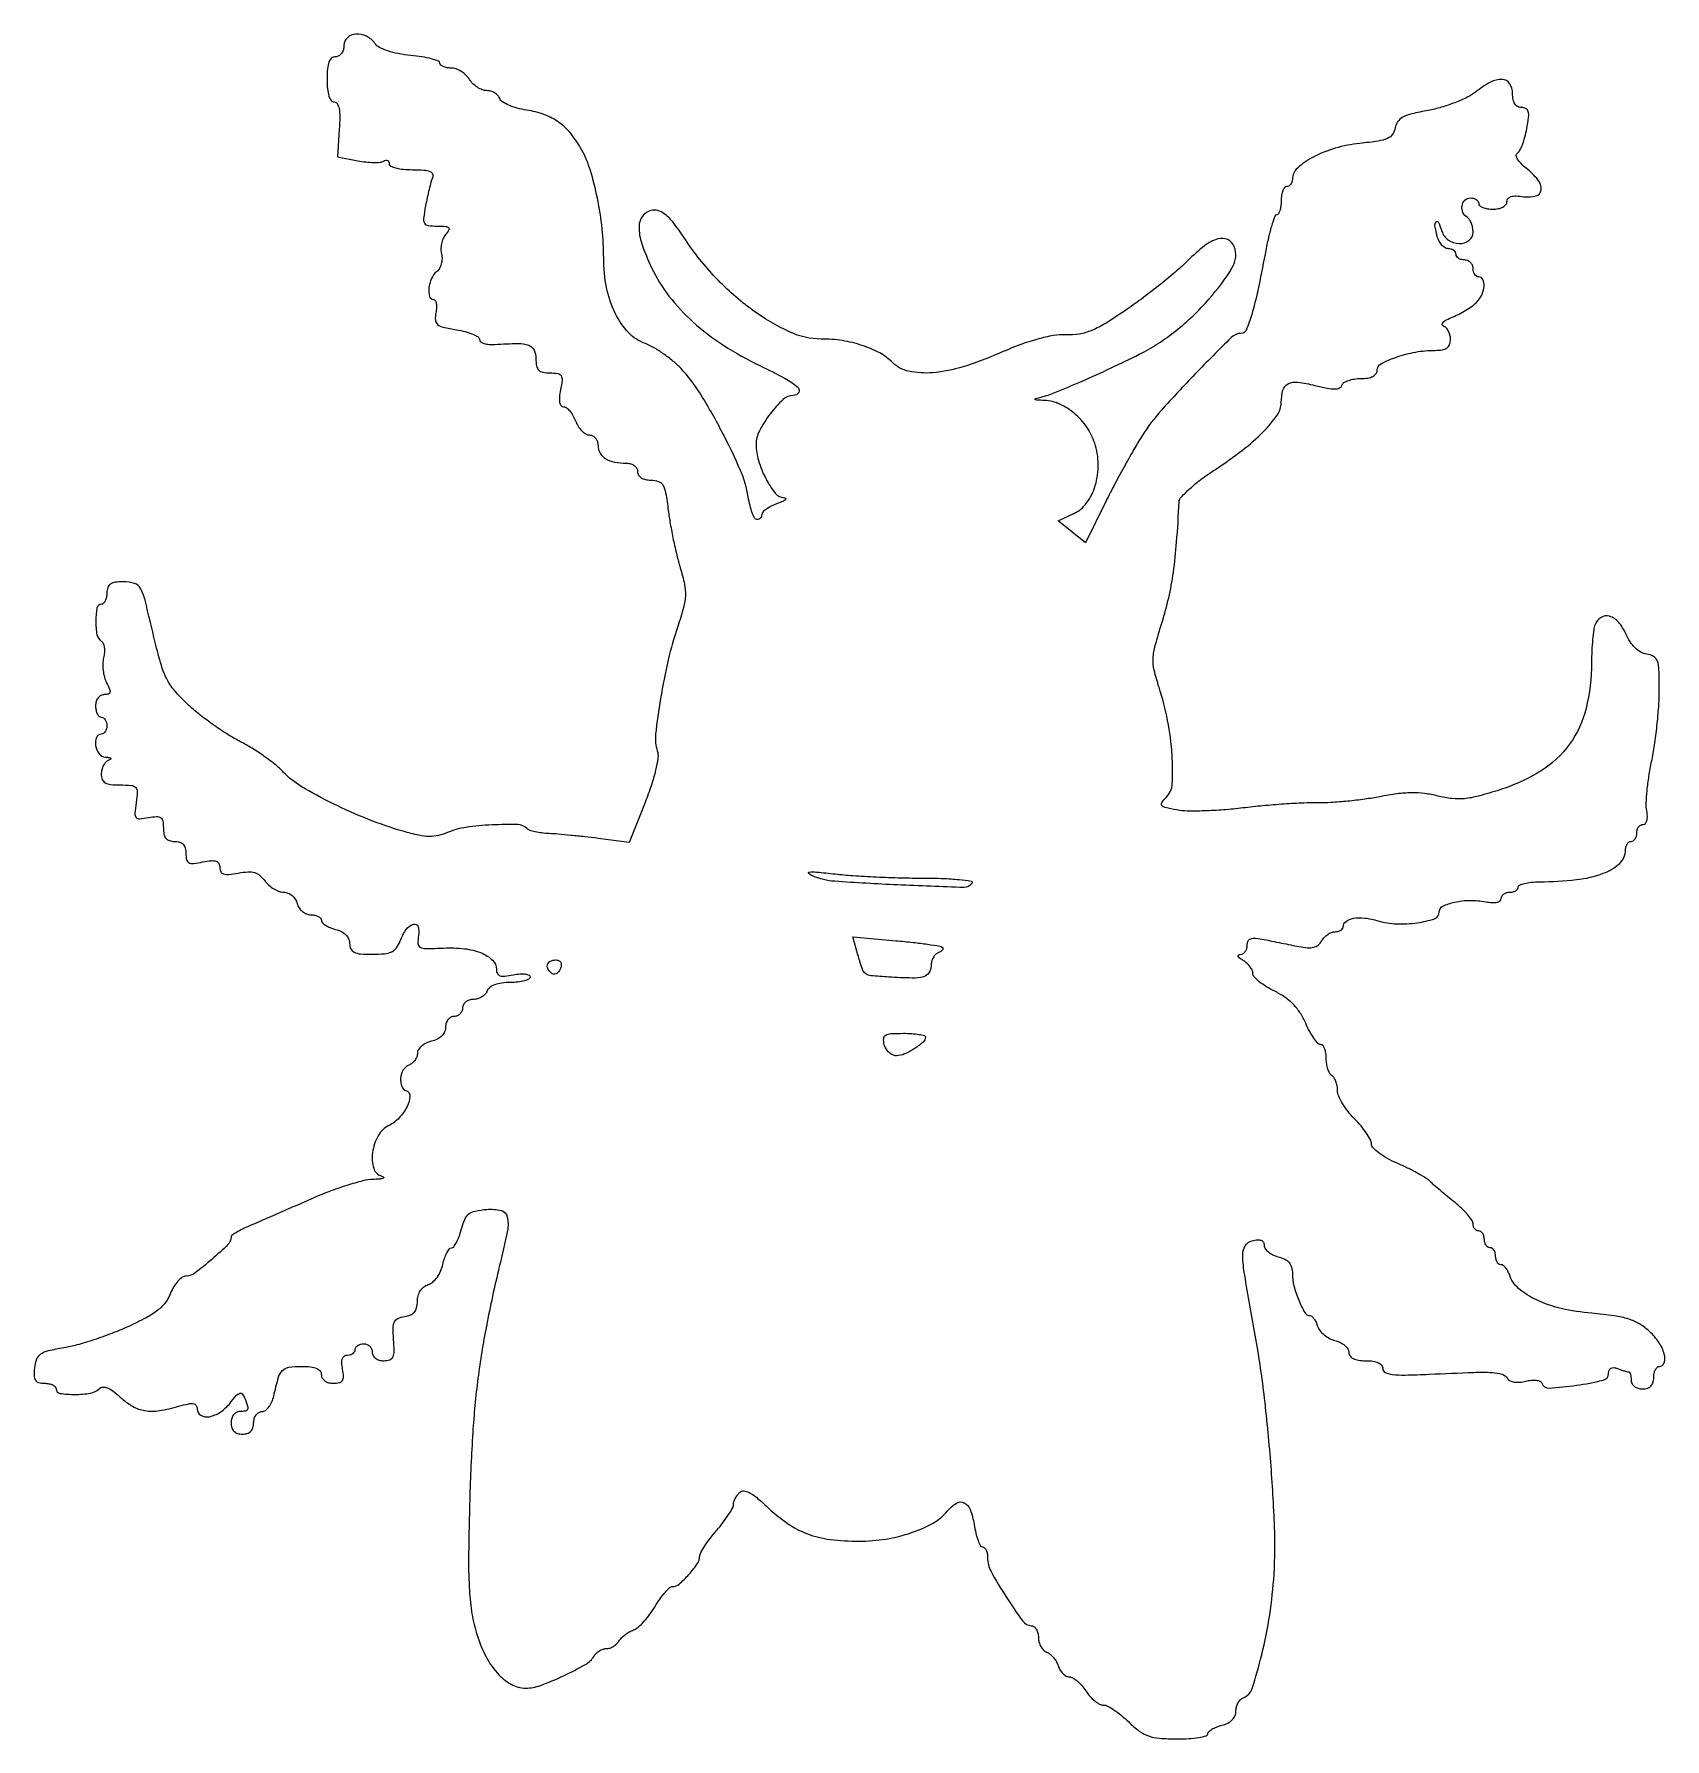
# Model space of a CAD drawing. Extents: x 0 to 289, y 0 to 302.
import ezdxf

# ---------------------------------------------------------------- set-up
doc = ezdxf.new("R2010")
doc.units = 0

msp = doc.modelspace()

# ---------------------------------------------------------------- linework, layer by layer
for points in [[(55, 300, -0.072314), (54.888136, 299.230589, -0.08892), (54.5625, 298.583333, -0.10214), (54.075754, 298.153209, -0.130775), (53.5, 298, 0.176579), (52.815157, 297.750359, 0.128937), (52.34375, 297.083333, 0.069535), (52.076585, 295.888175, 0.020272), (52, 294, 0.022919), (52.07789, 292.301674, 0.052866), (52.328086, 291.050039, 0.082664), (52.723696, 290.267127, 0.239016), (53.25, 290.000622, -0.259846), (53.791688, 289.69908, -0.092597), (54.123004, 288.844191, -0.048917), (54.25164, 287.374542, -0.014696), (54.162104, 285.128402), (53.824209, 280.25556), (57.429115, 279.579276, 0.019463), (58.88133, 279.364956, 0.023158), (60.263832, 279.28011, 0.022807), (61.418228, 279.315467, 0.119907), (62.01701, 279.510513, -0.084443), (62.392522, 279.662717, -0.163219), (62.711247, 279.628488, -0.180931), (62.923318, 279.415073, -0.106462), (63, 279.059017, 0.291796), (63.261292, 278.64941, 0.045727), (64.206428, 278.311086, 0.038764), (65.533096, 278.076696, 0.024351), (67.106989, 278, -0.014999), (69.145352, 277.938841, -0.080638), (70.224893, 277.696394, -0.210913), (70.668617, 277.241726, -0.182975), (70.665624, 276.571014, 0.025302), (70.411009, 275.791778, 0.006555), (70.081559, 274.512807, 0.006651), (69.744074, 273.042983, 0.006738), (69.447344, 271.571014, 0.014299), (69.098346, 269.364253, 0.164534), (69.268573, 268.515304, 0.23449), (69.891504, 268.101724, 0.031372), (71.511154, 268, -0.014761), (73.008866, 267.955776, -0.183734), (73.51835, 267.726753, -0.341298), (73.571192, 267.31332, -0.040533), (73.00442, 266.505326, 0.072819), (72.567489, 265.788406, 0.048892), (72.279559, 264.871449, 0.048501), (72.173261, 263.905685, 0.06722), (72.278741, 263.042094, -0.072958), (72.371519, 262.202987, -0.059898), (72.232012, 261.311281, -0.061549), (71.892759, 260.503902, -0.089573), (71.396765, 259.914323, 0.118496), (70.489812, 258.70172, 0.074579), (70.037274, 256.982663, 0.09619), (70.158335, 255.532061, 0.335763), (70.861328, 255, -0.274717), (71.157073, 254.824243, -0.081675), (71.337236, 254.307369, -0.056716), (71.382296, 253.545728, -0.033679), (71.271916, 252.642106, 0.063895), (71.191451, 251.330405, 0.206103), (71.580806, 250.569309, 0.118064), (72.581239, 250.07815, 0.015695), (74.910588, 249.630288, -0.023858), (76.477313, 249.302456, -0.035924), (77.798735, 248.856037, -0.03967), (78.748501, 248.365305, -0.259231), (79, 247.912816, 0.24207), (79.202474, 247.519108, 0.077745), (79.807812, 247.21495, 0.057383), (80.696655, 247.038661, 0.036766), (81.75, 247.030596, -0.011938), (85.82041, 247.201521, -0.088711), (87.726412, 246.896147, -0.203356), (88.659727, 246.048953, -0.108545), (89, 244.5, 0.045453), (89.11524, 243.234934, 0.150799), (89.4975, 242.502525, 0.152212), (90.223481, 242.116863, 0.046587), (91.475, 242, -0.037486), (92.852899, 241.896552, -0.218984), (93.445265, 241.507576, -0.169479), (93.620958, 240.732215, -0.021118), (93.35, 239, 0.025813), (93.159608, 237.703255, 0.068961), (93.200183, 236.771852, 0.124681), (93.456295, 236.21241, 0.227138), (93.899751, 236, -0.16631), (94.407787, 235.82621, -0.053268), (94.990971, 235.265625, -0.046378), (95.551516, 234.456785, -0.037522), (96, 233.5, 0.049595), (96.476685, 232.54372, 0.054776), (97.119185, 231.734375, 0.06206), (97.822013, 231.18165, 0.13645), (98.475249, 231, -0.123368), (99.056767, 230.854301, -0.100774), (99.552104, 230.443928, -0.090859), (99.884927, 229.830102, -0.07907), (100, 229.106989, 0.13309), (100.353839, 227.801206, 0.123825), (101.325497, 226.810405, 0.091616), (102.921775, 226.198537, 0.045861), (105.081787, 226, -0.076657), (105.814623, 225.886981, -0.089645), (106.436525, 225.559375, -0.100761), (106.852269, 225.072049, -0.127041), (107, 224.5, 0.138109), (107.172192, 223.888497, 0.115604), (107.647463, 223.407247, 0.089069), (108.405007, 223.101337, 0.051577), (109.384777, 223, -0.085135), (110.702935, 222.773918, -0.180074), (111.487043, 222.118749, -0.087397), (111.979886, 220.743314, -0.011355), (112.43834, 217.647213, 0.012507), (112.799293, 215.247735, 0.007768), (113.336733, 212.451109, 0.007792), (113.953362, 209.706241, 0.013944), (114.557552, 207.475028, -0.020161), (115.31052, 204.550793, -0.063473), (115.482034, 202.536068, -0.057033), (115.15114, 200.429334, -0.014074), (114.122174, 197.077815, 0.024153), (112.434993, 191.159878, 0.016537), (111.071664, 184.306334, 0.01328), (110.199558, 177.967815, 0.104756), (110.489944, 175.031683, -0.110477), (110.601278, 173.759172, -0.025055), (110.204656, 171.614802, -0.022697), (109.444252, 168.954196, -0.013993), (108.322321, 165.897272), (105.5, 158.825631), (100, 159.531757, 0.004073), (97.661179, 159.812685, 0.003436), (95.181554, 160.072819, 0.003465), (92.916029, 160.278924, 0.009619), (91.320185, 160.38209, -0.020224), (90.04879, 160.491395, -0.023771), (88.85799, 160.700386, -0.023631), (87.883348, 160.968575, -0.117948), (87.403518, 161.263149, 0.192708), (85.768284, 161.963494, 0.017376), (81.228679, 161.914251, 0.023051), (76.598222, 161.488494, 0.066543), (73.5, 160.628783, -0.041683), (71.725487, 160.040238, -0.064135), (70.119334, 159.864734, -0.049502), (68.242207, 160.087608, -0.015602), (65.5, 160.782848, -0.024887), (59.358032, 162.881585, -0.020012), (52.980491, 165.722347, -0.019685), (47.432266, 168.742071, -0.068554), (44.253732, 171.284633, 0.033459), (42.856437, 172.572557, 0.015549), (40.887096, 174.059433, 0.015324), (38.714553, 175.498267, 0.020644), (36.659787, 176.655807, -0.02256), (34.49727, 177.884979, -0.012728), (31.985477, 179.557417, -0.012686), (29.53239, 181.377187, -0.020276), (27.544137, 183.066081, -0.026215), (25.189169, 185.476969, -0.057648), (23.72341, 187.591764, -0.049677), (22.655697, 190.177204, -0.015325), (21.563807, 194.253521, 0.002741), (19.765018, 201.715361, 0.060231), (18.971736, 203.807967, 0.199325), (17.899112, 204.70164, 0.075429), (15.932612, 205, 0.032171), (14.474937, 204.906113, 0.118017), (13.616577, 204.579504, 0.164294), (13.157121, 203.970814, 0.080399), (13, 203, -0.048028), (12.926307, 202.234582, -0.068025), (12.70625, 201.5875, -0.088204), (12.381882, 201.151477, -0.191087), (12, 201, 0.361763), (11.233385, 200.361812, 0.045756), (11.022829, 198.051448, 0.044314), (11.240143, 195.619873, 0.213016), (12.00367, 194.497732, -0.159478), (12.34637, 194.091631, -0.061484), (12.539581, 193.370631, -0.052732), (12.569722, 192.475173, -0.043574), (12.418639, 191.531855, 0.055073), (12.274938, 190.480735, 0.036269), (12.331932, 189.260434, 0.036348), (12.563961, 188.065822, 0.056784), (12.950153, 187.093141, -0.019947), (13.490369, 185.979102, -0.153011), (13.552215, 185.408438, -0.283741), (13.26449, 185.098757, -0.067398), (12.535184, 185, 0.124952), (11.938882, 184.848618, 0.10511), (11.441898, 184.424306, 0.09192), (11.112943, 183.778858, 0.072129), (11, 183, 0.048028), (11.073693, 182.234582, 0.068025), (11.29375, 181.5875, 0.088204), (11.618118, 181.151477, 0.191087), (12, 181, -0.148195), (12.381354, 180.884432, -0.098894), (12.70625, 180.559375, -0.082425), (12.925306, 180.073457, -0.064853), (13, 179.5, -0.064853), (12.925306, 178.926543, -0.082425), (12.70625, 178.440625, -0.098894), (12.381354, 178.115568, -0.148195), (12, 178, 0.30842), (11.140226, 177.413905, 0.139897), (11.003047, 175.991602, 0.114091), (11.645292, 174.510034, 0.226108), (12.75, 173.921053, -0.021021), (13.416573, 173.862835, -0.185333), (13.672067, 173.724694, -0.449116), (13.648042, 173.54862, -0.051902), (13.25, 173.337719, 0.113869), (12.771682, 173.003208, 0.064373), (12.367188, 172.418476, 0.059088), (12.09311, 171.687147, 0.060204), (12, 170.916667, 0.094333), (12.178372, 169.979643, 0.169572), (12.683931, 169.394032, 0.10585), (13.642868, 169.084988, 0.025219), (15.326807, 169, -0.019758), (17.350486, 168.92, -0.190348), (18.109362, 168.548525, -0.201492), (18.385981, 167.7708, -0.022452), (18.192428, 165.857735, 0.016345), (17.976306, 163.95401, 0.194736), (18.194082, 163.260588, 0.246148), (18.801019, 163.004598, 0.026336), (20.365621, 163.219063, -0.029533), (21.80223, 163.40664, -0.17294), (22.524408, 163.205444, -0.200408), (22.89615, 162.61385, -0.041385), (23, 161.361328, 0.050702), (23.111412, 160.265463, 0.125681), (23.461745, 159.545166, 0.143563), (24.079201, 159.138083, 0.074563), (25, 159, -0.072889), (25.891531, 158.86934, -0.13192), (26.514706, 158.484375, -0.126029), (26.878935, 157.824526, -0.063493), (27, 156.875, 0.055231), (27.123588, 155.759587, 0.223568), (27.532353, 155.233554, 0.14695), (28.333623, 155.089004, 0.02102), (30, 155.35, -0.022285), (31.510425, 155.582657, -0.10688), (32.371759, 155.492161, -0.201889), (32.830696, 155.092834, -0.114577), (33, 154.363709, 0.12183), (33.182225, 153.626941, 0.202092), (33.669539, 153.22715, 0.099553), (34.598328, 153.143528, 0.019198), (36.276766, 153.392143, -0.030922), (37.98598, 153.604521, -0.087194), (39.177907, 153.47028, -0.10585), (40.116551, 152.96113, -0.059657), (40.997525, 152.003434, 0.054645), (41.688584, 151.236961, 0.046169), (42.567498, 150.588509, 0.048299), (43.491921, 150.145554, 0.087805), (44.314379, 150, -0.09853), (45.070086, 149.84962, -0.075828), (45.791203, 149.413214, -0.07343), (46.369583, 148.765115, -0.081741), (46.710251, 148, 0.081717), (47.051899, 147.232588, 0.073995), (47.631104, 146.584907, 0.076311), (48.354863, 146.149974, 0.097502), (49.116631, 146, -0.050112), (49.837319, 145.927588, -0.070091), (50.44676, 145.711847, -0.090233), (50.856762, 145.393534, -0.184722), (51, 145.019052, 0.196992), (51.172385, 144.598489, 0.05533), (51.734375, 144.141941, 0.046776), (52.542915, 143.722843, 0.034719), (53.5, 143.410644, -0.055092), (54.545019, 143.022088, -0.080962), (55.336663, 142.447766, -0.09348), (55.827789, 141.722417, -0.102549), (56, 140.891592, 0.108641), (56.208127, 139.945031, 0.176442), (56.781926, 139.367497, 0.092475), (57.905327, 139.074743, 0.017627), (60.024751, 139, 0.023012), (62.171579, 139.098856, 0.089123), (63.450846, 139.452637, 0.124447), (64.296184, 140.157755, 0.066259), (64.948147, 141.363615, -0.060144), (66.017599, 143.400586, -0.16989), (67.29719, 144.334778, -0.409058), (68.121471, 143.903002, -0.125801), (68.21674, 142.353469, 0.051335), (68.091475, 140.905614, 0.277895), (68.492125, 140.264275, 0.121441), (69.535656, 140.021482, 0.008124), (72.625749, 140.1122, -0.039543), (76.34117, 139.987887, -0.067628), (79.344362, 139.228909, -0.095401), (81.305971, 137.96377, -0.204729), (82, 136.339816, 0.113971), (82.168945, 135.608268, 0.202236), (82.627402, 135.207965, 0.107165), (83.48825, 135.117088, 0.022268), (85, 135.35, -0.028511), (86.170595, 135.515426, -0.051981), (87.134615, 135.495673, -0.076205), (87.783808, 135.311472, -0.293575), (88, 134.975, -0.282495), (87.768898, 134.598606, -0.050074), (86.962656, 134.286406, -0.041275), (85.821813, 134.070687, -0.026101), (84.468615, 134, 0.032025), (82.947633, 133.90248, 0.055587), (81.719408, 133.60306, 0.072248), (80.838403, 133.128124, 0.14238), (80.361626, 132.5, -0.098143), (80.000393, 131.926463, -0.066864), (79.399034, 131.440625, -0.064008), (78.659707, 131.112085, -0.07271), (77.893011, 131, 0.077727), (77.169846, 130.886898, 0.090193), (76.556072, 130.559375, 0.100779), (76.145752, 130.072062, 0.125389), (76, 129.5, -0.099038), (75.885486, 128.927543, -0.097945), (75.559375, 128.440625, -0.097945), (75.072457, 128.114514, -0.099038), (74.5, 128, 0.125296), (73.927938, 127.854359, 0.10078), (73.440625, 127.444345, 0.090224), (73.113106, 126.831029, 0.077788), (73, 126.108408, -0.102549), (72.827789, 125.277583, -0.09348), (72.336663, 124.552234, -0.080962), (71.545019, 123.977912, -0.055092), (70.5, 123.589356, 0.053627), (69.543837, 123.237013, 0.062007), (68.734375, 122.701965, 0.071957), (68.185001, 122.074591, 0.144887), (68, 121.449563, -0.089486), (67.887932, 120.828398, -0.066594), (67.559375, 120.212394, -0.065516), (67.073415, 119.694733, -0.080102), (66.5, 119.361626, 0.172312), (65.510797, 118.515359, 0.106392), (65.038972, 117.041682, 0.116246), (65.232467, 115.601828, 0.224672), (66.053642, 114.815453, -0.34477), (66.684215, 113.863476, -0.097266), (66.17103, 112.029948, -0.071241), (64.770643, 110.022317, -0.090025), (62.957901, 108.672871, 0.1521), (61.052944, 106.85415, 0.091958), (60.053566, 103.8711, 0.107699), (60.262299, 101.082171, 0.262781), (61.694642, 99.699987, -0.134542), (62.017835, 99.51446, -0.545212), (61.978523, 99.335398, -0.067485), (61.328606, 99.188974, -0.013117), (60.125861, 99.116001, 0.054583), (58.338222, 98.857839, 0.01369), (55.502779, 98.042928, 0.013816), (52.29294, 96.92599, 0.013517), (49.125861, 95.625881, -0.000662), (45.967915, 94.233617, -0.000649), (42.785409, 92.840474, -0.000638), (39.990419, 91.625524, -0.00246), (38.25, 90.881769, 0.015566), (37.004782, 90.310591, 0.023022), (35.954687, 89.727026, 0.019753), (35.161267, 89.192601, 0.239035), (35, 88.874546, -0.202009), (34.451736, 87.572892, -0.015449), (31.587117, 84.94357, -0.016871), (28.570528, 82.514327, -0.162463), (27.0294, 82, 0.152296), (26.337531, 81.784259, 0.058035), (25.570054, 81.110482, 0.050534), (24.850406, 80.130479, 0.042899), (24.295478, 78.971854, -0.071919), (23.395144, 77.341346, -0.064608), (22.04073, 75.964386, -0.044819), (19.957908, 74.614516, -0.014941), (16.692166, 73.014461, -0.015145), (13.862626, 71.833434, -0.011551), (10.700204, 70.70757, -0.011711), (7.685489, 69.789853, -0.026759), (5.365926, 69.274625, 0.015245), (2.590595, 68.724864, 0.093669), (1.261166, 68.142565, 0.152571), (0.555451, 67.248792, 0.062644), (0.183578, 65.732017, 0.030979), (0.108239, 64.321663, 0.141211), (0.340096, 63.542244, 0.188772), (0.905669, 63.13166, 0.063782), (1.933578, 63, -0.046426), (2.724496, 62.926402, -0.066381), (3.392988, 62.70625, -0.086479), (3.844086, 62.381998, -0.19622), (4, 62, 0.371419), (4.6752, 61.216445, 0.037941), (7.317981, 61.024666, 0.039218), (10.116996, 61.254141, 0.157586), (11.625963, 62.025963, -0.180767), (12.255905, 62.313136, -0.113084), (13.066072, 62.186415, -0.067472), (14.092149, 61.605573, -0.024396), (15.377485, 60.525963, 0.057057), (17.56433, 58.920022, 0.091977), (19.739654, 58.160327, 0.077461), (22.304826, 58.165608, 0.030667), (25.756602, 58.930194, -0.015796), (27.438372, 59.35552, -0.092531), (28.345649, 59.384183, -0.218989), (28.816806, 59.07271, -0.139775), (29, 58.430194, 0.268937), (29.636035, 57.333221, 0.177208), (31.111899, 57.081186, 0.103574), (33.09166, 57.890462, 0.07761), (34.820729, 59.499223, -0.014153), (35.91454, 60.811576, -0.126885), (36.530113, 61.228433, -0.313191), (36.987937, 61.10458, -0.083483), (37.393309, 60.417436, -0.013446), (37.91126, 58.950958, -0.168208), (37.899268, 58.370887, -0.274546), (37.534253, 58.075143, -0.036279), (36.5, 58, 0.130775), (35.924246, 57.846791, 0.10214), (35.4375, 57.416667, 0.08892), (35.111864, 56.769411, 0.072314), (35, 56, 0.072254), (35.126841, 55.126841, 0.124864), (35.5, 54.5, 0.124864), (36.126841, 54.126841, 0.072254), (37, 54, 0.072254), (37.873159, 54.126841, 0.124864), (38.5, 54.5, 0.124864), (38.873159, 55.126841, 0.072254), (39, 56, -0.072399), (39.111247, 56.764266, -0.087292), (39.435028, 57.4125, -0.100465), (39.916199, 57.845856, -0.13402), (40.480948, 58, 0.161007), (41.092125, 58.202046, 0.071087), (41.703874, 58.807812, 0.059726), (42.224294, 59.697936, 0.048549), (42.564471, 60.75, -0.014326), (43.36351, 63.954582, -0.120158), (44.089132, 65.245208, -0.170277), (45.219773, 65.836891, -0.036218), (47.468615, 66, -0.025115), (49.090429, 65.918485, -0.07545), (50.161436, 65.643809, -0.129406), (50.772433, 65.170539, -0.165066), (51, 64.5, 0.132818), (51.159004, 63.911979, 0.106925), (51.602763, 63.427173, 0.089634), (52.283783, 63.108435, 0.06483), (53.116577, 63, 0.053367), (54.179934, 63.113821, 0.196814), (54.725839, 63.48884, 0.160567), (54.915872, 64.198068, 0.033077), (54.755249, 65.5, -0.034745), (54.622182, 66.608959, -0.097718), (54.734464, 67.378654, -0.160129), (55.082006, 67.829022, -0.150112), (55.638672, 68, 0.071794), (56.158898, 68.075086, 0.086936), (56.60011, 68.29375, 0.100391), (56.895073, 68.618659, 0.135066), (57, 69, -0.148195), (57.115568, 69.381354, -0.098894), (57.440625, 69.70625, -0.082425), (57.926543, 69.925306, -0.064853), (58.5, 70, -0.099038), (59.072457, 69.885486, -0.097945), (59.559375, 69.559375, -0.097945), (59.885486, 69.072457, -0.099038), (60, 68.5, 0.131512), (60.155367, 67.919521, 0.103996), (60.590547, 67.433528, 0.089273), (61.250374, 67.110568, 0.069388), (62.043282, 67, 0.079876), (63.101447, 67.17013, 0.206706), (63.667268, 67.672937, 0.112205), (63.884881, 68.67836, 0.016933), (63.793282, 70.75, -0.018978), (63.709524, 72.8377, -0.113061), (63.94913, 73.894201, -0.180886), (64.56715, 74.487162, -0.066529), (65.75, 74.819551, 0.063494), (66.785066, 75.103673, 0.120113), (67.478154, 75.613056, 0.11687), (67.870683, 76.39501, 0.058203), (68, 77.502163, -0.064569), (68.132015, 78.520174, -0.079559), (68.51906, 79.394604, -0.084971), (69.13426, 80.061602, -0.087449), (69.930501, 80.477942, 0.104132), (70.72663, 80.928344, 0.055656), (71.489869, 81.768883, 0.051216), (72.11714, 82.855103, 0.051332), (72.509956, 84.045329, -0.027076), (72.823574, 85.177008, -0.039078), (73.230291, 86.132066, -0.044365), (73.664416, 86.810279, -0.23223), (74.050863, 87, 0.23684), (74.447972, 87.199281, 0.03797), (74.926509, 87.954688, 0.03508), (75.393878, 89.005087, 0.024158), (75.779254, 90.25, -0.036164), (76.379926, 92.037441, -0.127697), (77.1076, 92.993637, -0.117648), (78.244346, 93.517793, -0.028499), (80.307846, 93.810365, -0.079949), (82.841527, 93.618211, -0.287939), (83.925055, 92.51154, -0.10463), (83.938918, 90.044158, -0.008412), (82.514185, 83.664135, 0.01089), (80.216253, 73.12869, 0.016588), (78.726484, 63.88546, 0.015844), (77.809868, 54.259952, 0.008845), (77.273633, 42.5, 0.00378), (77.076488, 32.798321, 0.01523), (77.181357, 26.874419, 0.024575), (77.596209, 22.624233, 0.034689), (78.410652, 18.90877, 0.044177), (79.999357, 14.854131, 0.065947), (82.125652, 11.701953, 0.08125), (84.591324, 9.693706, 0.131085), (87.191882, 9, 0.088947), (89.783277, 9.46467, 0.020925), (93.860377, 11.172593, 0.018884), (97.759772, 13.184387, 0.128834), (99.29969, 14.678572, -0.068574), (99.709421, 15.184063, -0.05302), (100.275903, 15.61183, -0.054057), (100.905019, 15.902511, -0.081383), (101.5, 16, 0.081626), (102.094981, 16.097783, 0.054148), (102.724097, 16.38934, 0.053085), (103.290572, 16.8184, 0.06851), (103.70031, 17.325411, -0.060346), (104.134096, 17.880401, -0.03281), (104.784928, 18.45264, -0.032168), (105.533496, 18.955278, -0.043684), (106.269659, 19.30157, 0.090971), (107.090215, 19.786569, 0.027687), (108.130221, 20.796289, 0.026712), (109.192374, 22.079557, 0.026242), (110.118435, 23.476159, -0.020252), (110.990201, 24.825683, -0.027391), (111.890528, 25.964872, -0.026784), (112.709539, 26.797527, -0.187166), (113.23148, 27, 0.182775), (114.381579, 27.434949, 0.0301), (116.094044, 29.140247, 0.031621), (117.597542, 31.061203, 0.141901), (118.040641, 32.40301, -0.121174), (118.216488, 33.018701, -0.015653), (118.938655, 34.194788, -0.017518), (119.904459, 35.556199, -0.013801), (121.040641, 36.962226, 0.014321), (122.173871, 38.367584, 0.018329), (123.130688, 39.726956, 0.016411), (123.840137, 40.900246, 0.128456), (124, 41.512226, -0.076913), (124.076389, 42.00588, -0.038267), (124.313833, 42.594299, -0.03683), (124.659498, 43.179326, -0.044555), (125.068368, 43.668368, -0.216589), (125.780494, 43.935446, -0.101859), (126.748245, 43.66678, -0.05507), (128.049343, 42.807172, -0.016706), (129.818368, 41.232675, 0.038364), (133.501266, 38.230011, 0.061399), (137.086676, 36.342092, 0.058974), (141.127548, 35.335168, 0.032485), (146.217881, 35.021962, 0.038998), (151.00499, 35.41275, 0.042064), (155.549573, 36.541704, 0.046072), (159.353834, 38.238966, 0.092202), (161.872445, 40.341522, -0.079752), (163.487366, 41.758843, -0.260592), (164.857011, 41.829184, -0.193301), (165.936021, 40.624379, -0.047515), (166.615991, 38, 0.019977), (166.924325, 36.467237, 0.030734), (167.323933, 35.175, 0.031218), (167.751769, 34.226587, 0.277998), (168.127808, 34, -0.203479), (168.461145, 33.858487, -0.083915), (168.743794, 33.445698, -0.064089), (168.93592, 32.835351, -0.044269), (169, 32.113014, 0.125127), (169.625101, 29.654258, 0.018364), (172.265819, 25.194886, 0.01454), (175.218703, 20.882788, 0.227479), (176.75, 20.05827, -0.155927), (177.227039, 19.880916, -0.091859), (177.632812, 19.420397, -0.075647), (177.906968, 18.74978, -0.059338), (178, 17.968615, 0.066358), (178.109112, 17.150089, 0.062189), (178.429443, 16.369157, 0.066536), (178.902803, 15.741748, 0.106691), (179.461933, 15.376234, -0.081614), (180.066029, 15.022871, -0.045401), (180.672275, 14.419667, -0.043753), (181.189648, 13.678985, -0.053787), (181.529321, 12.907619, 0.058638), (181.858992, 12.178174, 0.062033), (182.343969, 11.560363, 0.069412), (182.903471, 11.141378, 0.126713), (183.452378, 11, -0.134642), (184.070894, 10.830368, -0.041705), (184.864115, 10.265625, -0.038302), (185.684019, 9.456736, -0.033902), (186.408043, 8.5, 0.037003), (187.141354, 7.543369, 0.040289), (187.98865, 6.734375, 0.043985), (188.820706, 6.172641, 0.127158), (189.488575, 6, -0.12189), (190.237068, 5.81478, -0.025422), (191.408824, 5.11875, -0.025276), (192.719233, 4.148433, -0.021534), (194, 3, 0.032444), (195.873165, 1.392657, 0.076721), (197.490434, 0.527602, 0.065636), (199.445116, 0.117227, 0.018966), (202.534478, 0, 0.015335), (204.629723, 0.064276, 0.025098), (206.394503, 0.261905, 0.022508), (207.728708, 0.541701, 0.342266), (208, 0.891592, -0.208396), (208.168069, 1.277325, -0.050787), (208.734375, 1.705595, -0.043524), (209.542749, 2.105107, -0.031538), (210.5, 2.410644, 0.055189), (211.540097, 2.7976, 0.079981), (212.332774, 3.370783, 0.092487), (212.826806, 4.091878, 0.104431), (213, 4.912063, -0.064381), (213.097477, 5.665965, -0.061516), (213.383843, 6.382841, -0.066304), (213.806884, 6.956599, -0.109596), (214.306701, 7.287451, 0.226711), (215.849456, 8.915504, 0.017292), (217.556108, 14.894714, 0.022893), (218.975049, 21.979004, 0.022824), (219.742104, 29.17053, 0.024829), (219.834082, 37.553762, 0.009896), (219.162193, 49.032334, 0.009932), (217.97654, 61.077119, 0.015004), (216.422699, 71.5, -0.00196), (214.546632, 82.168239, -0.034523), (214.192666, 85.656168, -0.146001), (214.634013, 87.32982, -0.194195), (215.884212, 88.25947, -0.042251), (216.813885, 88.420323, -0.116109), (217.468434, 88.325204, -0.174342), (217.855636, 87.985116, -0.126893), (218, 87.425432, 0.155024), (218.183354, 86.848273, 0.069426), (218.734375, 86.261315, 0.059027), (219.543637, 85.753475, 0.049189), (220.5, 85.410644, -0.053881), (221.647431, 84.987161, -0.102917), (222.416517, 84.382429, -0.10925), (222.852632, 83.548232, -0.066117), (223, 82.438645, 0.062547), (223.276444, 80.237414, 0.036067), (224.122792, 77.700196, 0.031262), (225.192289, 75.522819, 0.269162), (226.093127, 75, -0.185765), (226.431564, 74.869766, -0.052473), (226.815618, 74.441703, -0.045218), (227.180809, 73.826958, -0.034596), (227.468447, 73.099414, 0.091122), (227.879846, 72.326395, 0.053156), (228.618322, 71.575451, 0.050787), (229.548514, 70.957916, 0.059741), (230.535835, 70.580362, -0.053278), (231.478307, 70.233809, -0.061785), (232.276151, 69.708542, -0.071783), (232.81776, 69.093302, -0.145646), (233, 68.480948, 0.155977), (233.20367, 67.843947, 0.123959), (233.756432, 67.373412, 0.081036), (234.686742, 67.088857, 0.033792), (236, 67, -0.034771), (237.268811, 66.911657, -0.0739), (238.210721, 66.634105, -0.110683), (238.789399, 66.190013, -0.175717), (239, 65.609254, 0.288777), (239.422516, 64.938701, 0.081448), (240.663654, 64.576772, 0.035475), (242.976538, 64.460368, 0.006526), (247.25, 64.604379, -0.00225), (255.110926, 64.936611, -0.022879), (258.377001, 64.910448, -0.061444), (260.132928, 64.597278, -0.181451), (261.086648, 63.8598, 0.147086), (261.542808, 63.455546, 0.070145), (262.30043, 63.226978, 0.057775), (263.257528, 63.191047, 0.042026), (264.309906, 63.362933, -0.036748), (265.300929, 63.535542, -0.052889), (266.190634, 63.52958, -0.066641), (266.859391, 63.362046, -0.217673), (267.16724, 63.040467, 0.334531), (268.476718, 62.163299, 0.021948), (273.295836, 62.643589, 0.021931), (278.046185, 63.542796, 0.348083), (279, 64.746892, -0.093768), (279.108417, 65.319919, -0.176495), (279.416111, 65.668363, -0.152096), (279.914745, 65.767446, -0.065263), (280.581787, 65.606989, 0.008099), (281.218074, 65.374575, 0.009838), (281.821775, 65.178303, 0.008575), (282.333672, 65.032484, 0.065182), (282.581787, 65, -0.281131), (282.743194, 64.901459, -0.050709), (282.87715, 64.559375, -0.041645), (282.969675, 64.074781, -0.026361), (283, 63.5, 0.130775), (283.153209, 62.924246, 0.10214), (283.583333, 62.4375, 0.08892), (284.230589, 62.111864, 0.072314), (285, 62, 0.072254), (285.873159, 62.126841, 0.124864), (286.5, 62.5, 0.124864), (286.873159, 63.126841, 0.072254), (287, 64, -0.048028), (287.073693, 64.765418, -0.068025), (287.29375, 65.4125, -0.088204), (287.618118, 65.848523, -0.191087), (288, 66, 0.330309), (288.86367, 66.640429, 0.143576), (288.878026, 68.153186, 0.079178), (287.912824, 70.237157, 0.057428), (286.25, 72.185506, 0.051387), (284.490559, 73.51442, 0.059985), (282.583338, 74.376164, 0.041971), (280.024281, 74.950182, 0.01233), (276.020571, 75.400903, -0.033937), (270.628488, 76.245055, -0.053995), (266.216921, 77.761197, -0.067812), (263.056239, 79.806462, -0.13794), (261.431107, 82.25, 0.045185), (261.145613, 82.919541, 0.053742), (260.757498, 83.485938, 0.062415), (260.330927, 83.873872, 0.154546), (259.932612, 84, -0.15811), (259.576906, 84.115365, -0.097128), (259.273955, 84.440625, -0.079016), (259.069412, 84.926381, -0.060283), (259, 85.5, 0.064853), (258.925306, 86.073457, 0.082425), (258.70625, 86.559375, 0.098894), (258.381354, 86.884432, 0.148195), (258, 87, -0.148195), (257.618646, 87.115568, -0.098894), (257.29375, 87.440625, -0.082425), (257.074694, 87.926543, -0.064853), (257, 88.5, 0.064853), (256.925306, 89.073457, 0.082425), (256.70625, 89.559375, 0.098894), (256.381354, 89.884432, 0.148195), (256, 90, -0.123896), (255.6179, 90.096157, -0.099975), (255.291084, 90.367188, -0.089969), (255.069825, 90.772492, -0.078406), (254.990926, 91.25, 0.146989), (254.794419, 91.887178, 0.027926), (254.054239, 92.867188, 0.027652), (253.028069, 93.951195, 0.022318), (251.814949, 95, -0.004526), (250.51, 96.04946, -0.004361), (249.207846, 97.135342, -0.004316), (248.077255, 98.111911, -0.015827), (247.386842, 98.75861, 0.057596), (246.618724, 99.366286, 0.012479), (245.155788, 100.222036, 0.012858), (243.402133, 101.131912, 0.011985), (241.562818, 101.973073, -0.025214), (239.815554, 102.828712, -0.034172), (238.340328, 103.782862, -0.036411), (237.283311, 104.701032, -0.198234), (237, 105.38754, 0.122338), (236.813284, 106.139235, 0.026342), (236.11875, 107.298936, 0.026015), (235.148408, 108.590593, 0.022275), (234, 109.846154, -0.030391), (232.851896, 111.143003, -0.031268), (231.88125, 112.557664, -0.032923), (231.202257, 113.884414, -0.102152), (231, 114.86406, 0.045181), (230.925956, 115.681807, 0.045531), (230.70625, 116.470754, 0.049582), (230.38369, 117.119058, 0.114613), (230, 117.5, -0.130646), (229.615492, 117.906663, -0.045439), (229.29375, 118.653525, -0.041396), (229.073842, 119.57934, -0.037634), (229, 120.559017, 0.039201), (228.926606, 121.493713, 0.05835), (228.705377, 122.282961, 0.076729), (228.380942, 122.82052, 0.222209), (227.997028, 123, -0.214311), (227.512287, 123.217773, -0.029203), (226.807043, 124.111728, -0.029348), (226.055584, 125.335005, -0.020844), (225.354444, 126.784606, 0.041582), (224.386714, 128.59047, 0.048954), (223.177921, 130.107222, 0.048264), (221.681835, 131.376665, 0.038634), (219.857416, 132.445487, -0.025188), (218.380377, 133.258314, -0.033457), (217.133116, 134.149376, -0.035392), (216.239688, 134.995105, -0.187674), (216, 135.611191, 0.109877), (215.873692, 136.179026, 0.052762), (215.485937, 136.821264, 0.048695), (214.919416, 137.434388, 0.050081), (214.25, 137.919901, -0.02869), (213.64769, 138.318642, -0.121624), (213.375652, 138.650547, -0.368599), (213.433647, 138.867022, -0.145621), (213.75, 138.969591, 0.127033), (214.226798, 139.105167, 0.098046), (214.632812, 139.465033, 0.087282), (214.905894, 139.994747, 0.075611), (215, 140.613499, -0.109461), (215.165893, 141.362192, -0.20608), (215.619771, 141.766922, -0.109379), (216.475815, 141.856151, -0.021925), (218, 141.613499, 0.000195), (219.374993, 141.332873, 0.000111), (221.039831, 140.994154, 0.000111), (222.717554, 140.653587, 0.000182), (224.135593, 140.3666, 0.029363), (225.684691, 140.147332, 0.081175), (226.779233, 140.235186, 0.112474), (227.575276, 140.635648, 0.092888), (228.185283, 141.3666, -0.060941), (228.642636, 141.991325, -0.053196), (229.256893, 142.520189, -0.056015), (229.927372, 142.880084, -0.095468), (230.54969, 143, 0.059674), (231.104328, 143.066432, 0.078535), (231.573971, 143.262322, 0.096838), (231.888496, 143.552399, 0.159517), (232, 143.893011, -0.245816), (232.491603, 144.832533, -0.110938), (233.817709, 145.370945, -0.071866), (235.81782, 145.413388, -0.040845), (238.192701, 144.922294, 0.062193), (241.439906, 144.393821, 0.044706), (245.11297, 144.585896, 0.044945), (248.165096, 145.305131, 0.322959), (249, 146.462898, -0.283578), (249.64134, 147.502764, -0.061664), (251.716252, 148.242183, -0.052602), (254.458079, 148.556252, -0.050193), (257.25, 148.300469, 0.031186), (258.384933, 148.152886, 0.069072), (259.253756, 148.214646, 0.114249), (259.797733, 148.468353, 0.230687), (260, 148.883423, -0.133334), (260.115603, 149.309224, -0.100509), (260.440625, 149.672005, -0.087525), (260.926814, 149.9161, -0.0728), (261.5, 150, 0.058087), (262.073698, 150.066874, 0.077248), (262.559375, 150.264403, 0.096015), (262.884799, 150.55675, 0.16329), (263, 150.900094, -0.299027), (263.230571, 151.251156, -0.041071), (264.101562, 151.546037, -0.036142), (265.31283, 151.756575, -0.022638), (266.75, 151.835086, 0.025222), (273.325325, 152.228363, 0.060417), (278.072947, 153.344303, 0.096943), (280.97042, 155.100218, 0.211231), (282, 157.428571, -0.061768), (282.074515, 158.02945, -0.080164), (282.29375, 158.538393, -0.09778), (282.618614, 158.879052, -0.154765), (283, 159, 0.148195), (283.381354, 159.115568, 0.098894), (283.70625, 159.440625, 0.082425), (283.925306, 159.926543, 0.064853), (284, 160.5, -0.0728), (284.0839, 161.073186, -0.087525), (284.327995, 161.559375, -0.100509), (284.690776, 161.884397, -0.133334), (285.116577, 162, 0.21938), (285.518645, 162.18533, 0.111325), (285.78406, 162.688706, 0.073448), (285.875178, 163.464911, 0.039797), (285.770067, 164.422485, -0.058235), (285.673247, 165.754781, -0.013618), (285.832427, 167.992073, -0.013858), (286.159214, 170.572337, -0.013208), (286.63265, 173.172485, 0.015403), (287.142393, 176.043485, 0.009419), (287.575026, 179.456799, 0.009438), (287.876252, 182.856864, 0.01653), (287.97916, 185.680449, 0.00827), (287.930627, 189.365758, 0.075309), (287.643804, 190.941579, 0.179606), (286.98111, 191.751423, 0.09743), (285.75, 192.180449, -0.093029), (284.711855, 192.532105, -0.064582), (283.716677, 193.274785, -0.055958), (282.818415, 194.365595, -0.04064), (282.069533, 195.75, 0.073056), (280.769041, 197.822109, 0.14298), (279.153361, 198.881645, 0.21482), (277.666018, 198.692014, 0.165067), (276.606989, 197.418213, 0.05787), (276.37086, 196.496522, 0.011171), (276.176665, 194.782913, 0.011752), (276.041117, 192.762845, 0.010605), (275.994423, 190.668213, -0.059916), (275.008531, 182.544356, -0.096329), (272.093617, 176.230575, -0.097337), (267.051191, 171.512805, -0.06226), (259.747941, 168.130397, -0.012094), (255.983867, 167.02688, -0.040581), (253.457925, 166.56756, -0.052961), (251.26725, 166.583039, -0.033383), (248.747941, 167.040515, 0.031449), (246.424356, 167.471732, 0.033047), (244.103427, 167.598458, 0.029175), (241.548342, 167.419679, 0.016757), (238.5, 166.922423, -0.014273), (235.838083, 166.474616, -0.009762), (232.79375, 166.11186, -0.009847), (229.843742, 165.877191, -0.019573), (227.5, 165.829024, 0.015782), (225.012552, 165.796762, 0.005952), (221.53792, 165.600466, 0.005889), (217.759504, 165.297104, 0.007139), (214.224833, 164.920404, -0.011272), (210.804274, 164.584433, -0.011248), (207.369624, 164.402674, -0.011145), (204.365666, 164.378383, -0.042837), (202.508399, 164.564402, -0.010131), (200.45334, 164.993207, -0.16415), (199.859898, 165.358164, -0.345419), (199.845466, 165.858109, -0.037287), (200.652189, 166.795046, 0.18524), (201.711115, 169.172212, 0.029621), (201.677534, 174.352426, 0.031257), (200.89691, 180.408134, 0.031263), (199.367489, 186.318891, -0.02126), (198.519625, 189.344867, -0.069667), (198.33016, 191.408239, -0.055124), (198.692634, 193.687949, -0.009901), (199.914652, 197.818891, 0.021652), (201.08328, 202.140082, 0.020143), (201.906708, 206.651213, 0.016169), (202.489822, 212.03302, 0.00726), (202.923947, 219.132542, -0.180174), (203.289547, 219.989906, -0.019922), (204.844569, 221.501864, -0.022267), (206.915681, 223.20078, -0.016256), (209.355438, 224.905814, 0.01984), (214.171634, 228.323254, 0.034033), (217.856191, 231.586515, 0.040724), (220.292443, 234.49945, 0.152775), (221.015313, 236.741342, -0.065733), (221.325069, 238.939665, -0.209971), (222.241585, 240.061088, -0.150752), (223.935032, 240.356016, -0.030448), (226.971225, 239.779335, 0.012672), (229.16186, 239.282019, 0.052122), (230.514746, 239.154822, 0.105533), (231.337252, 239.33935, 0.207416), (231.776448, 239.829344, -0.173737), (232.129806, 240.279238, -0.055238), (232.908811, 240.65612, -0.047525), (233.938296, 240.913799, -0.037588), (235.083333, 241, 0.035854), (236.337384, 241.090041, 0.079876), (237.248163, 241.374543, 0.119296), (237.798188, 241.837496, 0.159757), (238, 242.452996, -0.277563), (238.706407, 243.627478, -0.038805), (241.417717, 244.80666, -0.039563), (244.834641, 245.69219, -0.043144), (248.25, 245.994423, 0.037083), (249.568606, 246.095043, 0.115449), (250.390577, 246.423514, 0.155143), (250.842838, 247.014851, 0.086485), (251, 247.916667, 0.060465), (250.906849, 248.684139, 0.060551), (250.632812, 249.406653, 0.066401), (250.228236, 249.978081, 0.117176), (249.75, 250.29747, -0.298689), (249.543648, 250.577676, -0.212068), (249.686688, 250.953483, -0.075833), (250.312462, 251.417248, -0.02702), (251.325311, 251.884685, 0.022468), (252.511448, 252.419059, 0.017958), (253.739189, 253.096362, 0.018311), (254.831495, 253.806792, 0.043058), (255.575311, 254.432454, 0.084534), (256.526105, 255.773516, 0.089072), (256.957423, 257.329628, 0.133167), (256.750147, 258.522371, 0.291336), (256, 259, -0.148195), (255.618646, 259.115568, -0.098894), (255.29375, 259.440625, -0.082425), (255.074694, 259.926543, -0.064853), (255, 260.5, 0.099038), (254.885486, 261.072457, 0.097945), (254.559375, 261.559375, 0.097945), (254.072457, 261.885486, 0.099038), (253.5, 262, -0.064853), (252.926543, 262.074694, -0.082425), (252.440625, 262.29375, -0.098894), (252.115568, 262.618646, -0.148195), (252, 263, 0.137184), (251.893366, 263.381339, 0.100221), (251.593635, 263.70625, 0.086212), (251.145317, 263.92498, 0.070596), (250.616631, 264, -0.140149), (250.044677, 264.163529, -0.071974), (249.470143, 264.648109, -0.062562), (248.979827, 265.36255, -0.055238), (248.656295, 266.20633, -0.020631), (248.256088, 268.043199, -0.236653), (248.462489, 268.731118, -0.537827), (248.881303, 268.658212, -0.02606), (249.476082, 267.075361, 0.169034), (250.627365, 265.536258, 0.143303), (252.57139, 264.915697, 0.173585), (254.289277, 265.483888, 0.230883), (255, 266.940983, 0.046881), (254.925923, 267.729296, 0.046318), (254.70625, 268.49335, 0.050262), (254.383556, 269.123976, 0.111412), (254, 269.5, -0.14977), (253.210751, 270.400068, -0.142059), (253.040108, 271.60807, -0.163204), (253.54065, 272.604652, -0.197974), (254.5, 273, -0.064853), (255.073457, 272.925306, -0.082425), (255.559375, 272.70625, -0.098894), (255.884432, 272.381354, -0.148195), (256, 272, 0.226478), (256.182831, 271.617064, 0.074992), (256.734375, 271.29375, 0.057076), (257.542644, 271.073116, 0.038131), (258.5, 271, 0.049114), (259.473516, 271.095857, 0.073036), (260.278944, 271.382681, 0.095566), (260.811592, 271.812072, 0.177264), (261, 272.326807, -0.178073), (261.202668, 272.877821, -0.14566), (261.732303, 273.22226, -0.081358), (262.648726, 273.33738, -0.02709), (264, 273.213308, 0.104624), (266.156663, 273.34884, 0.314031), (267.048102, 274.426761, 0.193726), (266.500949, 276.1938, 0.055378), (264.415706, 278.244966, -0.031888), (263.495925, 279.068541, -0.058875), (262.882098, 279.860823, -0.094245), (262.646321, 280.499566, -0.304658), (262.823922, 280.891178, 0.137096), (263.251518, 281.35505, 0.025361), (263.731411, 282.425285, 0.025518), (264.177541, 283.772491, 0.020832), (264.519507, 285.252292, 0.014671), (264.833655, 287.248314, 0.091384), (264.776476, 288.27761, 0.209525), (264.377495, 288.801541, 0.127406), (263.611291, 289, -0.121485), (262.92284, 289.169778, -0.129394), (262.411129, 289.637888, -0.097172), (262.100315, 290.418841, -0.046293), (262, 291.5, 0.146795), (261.476962, 293.243132, 0.242001), (260.166859, 293.980957, 0.133914), (258.08375, 293.497144, 0.043934), (255.430175, 291.75, -0.052968), (253.953737, 290.815601, -0.022161), (251.795811, 289.867188, -0.021628), (249.376626, 289.047939, -0.026221), (247.045316, 288.5, 0.014011), (244.140908, 287.891762, 0.063781), (242.528946, 287.281615, 0.117794), (241.636469, 286.492922, 0.118239), (241.19841, 285.387064, -0.118294), (240.754474, 284.266724, -0.137509), (239.869271, 283.543945, -0.065842), (238.210498, 283.067083, -0.011074), (234.925403, 282.649992, 0.044434), (230.576647, 281.800315, 0.051733), (226.674911, 280.218627, 0.060293), (223.874009, 278.2654, 0.21351), (223, 276.311942, -0.07463), (222.924761, 275.810669, -0.088559), (222.70625, 275.385383, -0.100666), (222.381353, 275.101081, -0.130281), (222, 275, 0.226478), (221.617064, 274.817169, 0.074992), (221.29375, 274.265625, 0.057076), (221.073116, 273.457356, 0.038131), (221, 272.5, -0.029676), (220.943101, 271.542191, -0.046245), (220.769996, 270.734375, -0.058464), (220.518309, 270.171254, -0.264332), (220.217006, 270, 0.320477), (219.858272, 269.743749, 0.010312), (219.285518, 267.953436, 0.016349), (218.695921, 265.703706, 0.010185), (218.145503, 263.032973, -0.006438), (216.869374, 256.597414, -0.020535), (215.787106, 252.35352, -0.023762), (214.812491, 249.583134, -0.305234), (213.946262, 249, 0.197919), (212.169554, 248.26804, 0.004715), (205.742864, 241.768871, 0.010504), (199.750517, 235.328191, 0.03983), (196.430382, 230.949235, 0.011535), (195.085841, 228.736631, 0.004685), (193.353406, 225.665482, 0.004632), (191.551245, 222.326842, 0.005882), (189.952431, 219.209852), (186.32073, 211.919704), (183.913617, 213.868865), (181.506505, 215.818026), (184.258585, 217.071958, 0.130746), (186.552328, 218.955611, 0.083472), (188.082823, 222.07068, 0.075859), (188.606821, 225.824505, 0.07666), (187.983679, 229.549452, 0.070907), (186.576846, 232.386465, 0.065726), (184.402416, 234.800678, 0.069005), (181.793655, 236.467489, 0.09691), (179.115141, 237.116001, -0.003964), (177.695152, 237.190272, -0.181096), (177.432105, 237.307266, -0.576282), (177.468811, 237.450066, -0.008494), (178.5, 237.720653, 0.037471), (180.903324, 238.502545, 0.005511), (185.618122, 240.498521, 0.006505), (190.883945, 242.878569, 0.007391), (195.864997, 245.298783, 0.051754), (202.326491, 249.444843, 0.043532), (208.219425, 255.056034, 0.044047), (212.353826, 260.669244, 0.232353), (212.688476, 264.369436, 0.194562), (211.534147, 265.606711, 0.183525), (209.808875, 265.732417, 0.092838), (207.446564, 264.516285, 0.030542), (204.5, 261.923421, -0.018688), (202.491077, 260.069373, -0.007999), (199.677572, 257.738004, -0.007901), (196.596514, 255.345993, -0.010314), (193.700244, 253.26197, -0.011542), (189.983865, 250.827023, -0.04024), (187.436924, 249.512376, -0.05824), (185.255471, 248.885768, -0.050849), (182.884166, 248.739142, 0.051128), (180.645755, 248.599485, 0.026515), (177.907895, 247.994448, 0.022297), (174.704037, 246.950129, 0.013639), (171.02192, 245.449651, -0.02857), (164.659249, 243.0757, -0.053905), (159.287358, 242.029884, -0.072195), (155.057296, 242.282158, -0.146457), (152.150177, 243.849823, 0.072877), (149.887659, 245.534018, 0.044104), (146.814046, 246.856236, 0.04089), (143.259944, 247.712317, 0.038678), (139.546557, 248, -0.109555), (133.928168, 249.246, -0.048767), (127.364643, 253.126469, -0.044721), (120.891527, 258.812721, -0.04369), (115.476608, 265.601204, 0.013684), (113.558166, 268.326554, 0.050073), (112.134404, 269.883382, 0.086018), (110.899759, 270.654585, 0.132838), (109.658352, 270.807541, 0.188575), (107.960786, 269.848366, 0.168488), (107.263815, 267.938254, 0.087147), (107.749171, 264.88849, 0.027557), (109.494728, 260.602728, 0.054142), (112.56173, 255.600945, 0.044804), (116.813964, 251.016147, 0.040824), (122.223772, 246.887664, 0.030909), (128.75, 243.250323, -0.012355), (133.137099, 241.014243, -0.059141), (135.428706, 239.398136, -0.372074), (135.541145, 238.510619, -0.251194), (134.588894, 238, 0.191374), (132.78061, 237.281571, 0.04125), (130.48555, 234.727276, 0.042761), (128.58535, 231.72363, 0.120224), (128, 229.324404, 0.073948), (128.425778, 226.461262, 0.045557), (129.711701, 223.299759, 0.044784), (131.363633, 220.704648, 0.220001), (132.863941, 219.921053, -0.159392), (133.201484, 219.792325, -0.449472), (133.211595, 219.570258, -0.08678), (132.715253, 219.231897, -0.018762), (131.75, 218.837719, 0.027514), (130.696971, 218.386045, 0.037406), (129.807813, 217.859101, 0.04124), (129.176082, 217.335375, 0.201713), (129, 216.916667, -0.094072), (128.93358, 216.566762, -0.096639), (128.743794, 216.269271, -0.099023), (128.460608, 216.070142, -0.104237), (128.127808, 216, -0.278673), (127.751579, 216.227346, -0.030915), (127.32265, 217.183024, -0.030546), (126.921627, 218.484075, -0.019841), (126.611623, 220.027316, 0.063678), (125.232896, 224.720257, 0.01746), (121.888517, 231.681875, 0.017999), (118.01173, 238.472381, 0.051754), (114.697014, 242.759556, 0.028458), (113.272923, 244.092407, 0.02115), (111.561877, 245.401599, 0.021521), (109.836842, 246.501924, 0.044474), (108.388452, 247.176497, -0.118228), (105.416536, 249.133555, -0.07487), (103.050452, 252.565243, -0.064201), (101.516375, 257.103955, -0.049469), (101, 262.31031, 0.026604), (100.721275, 267.545071, 0.023186), (99.886111, 272.969866, 0.024045), (98.646476, 277.882015, 0.051854), (97.133322, 281.472, 0.042796), (95.214956, 284.349233, 0.068141), (93.07666, 286.38619, 0.069956), (90.51268, 287.738592, 0.047807), (87.31729, 288.555018, -0.028417), (85.676751, 288.907137, -0.035345), (84.205829, 289.42565, -0.038071), (83.076566, 290.021722, -0.162049), (82.598675, 290.603453, 0.09953), (82.260292, 291.137453, 0.066849), (81.694133, 291.589764, 0.063732), (80.996603, 291.895662, 0.071621), (80.271932, 292, -0.093175), (79.494861, 292.146076, -0.052623), (78.640252, 292.5875, -0.050021), (77.842669, 293.234966, -0.05774), (77.232073, 294, 0.063621), (76.60664, 294.765059, 0.051408), (75.764941, 295.4125, 0.053089), (74.845653, 295.853032, 0.085407), (73.991526, 296, -0.041896), (73.22906, 296.064001, -0.061464), (72.585011, 296.256376, -0.080761), (72.148138, 296.538997, -0.211945), (72, 296.872771, 0.315499), (71.742702, 297.239945, 0.022333), (70.481937, 297.635032, 0.025096), (68.812966, 297.988731, 0.015716), (66.832127, 298.242109, -0.022669), (64.623247, 298.55592, -0.03409), (62.740901, 299.045812, -0.039877), (61.293498, 299.661987, -0.114811), (60.471884, 300.369338, 0.120923), (58.961016, 301.638692, 0.132127), (57.084676, 302.009945, 0.171116), (55.600508, 301.371319, 0.209356)], [(157.655168, 152.5, -0.008987), (161.149894, 152.437184, -0.016716), (163.97671, 152.240757, -0.013035), (166.09839, 151.965803, -0.536592), (166.260956, 151.612151, -0.268687), (164.803061, 150.831323, -0.002908), (153.045546, 151.291071, -0.006214), (141.936848, 151.92859, -0.084108), (138, 152.881888, -0.081496), (137.311627, 153.321201, -0.656873), (137.396513, 153.575437, -0.045428), (138.705545, 153.569379, -0.004006), (142, 153.227404, 0.011253), (145.135394, 152.947808, 0.005001), (149.279956, 152.713675, 0.004947), (153.674594, 152.553034, 0.006661)], [(161, 140.228401, -0.215384), (161.085322, 140.000969, -0.152058), (160.985938, 139.742576, -0.092576), (160.693042, 139.487143, -0.047419), (160.25, 139.279762, 0.118634), (159.771802, 138.967016, 0.067324), (159.367188, 138.401451, 0.061209), (159.093168, 137.682815, 0.06058), (159, 136.916667, -0.151698), (158.624273, 135.706762, -0.180315), (157.650854, 135.023811, -0.069305), (155.662292, 134.790858, -0.009609), (151.5, 134.961575, -0.007878), (148.368358, 135.199927, -0.133851), (147.408679, 135.558789, -0.156292), (146.827559, 136.344594, -0.011847), (146.028534, 138.900508), (145.118779, 142.072638), (152.80939, 141.401624, -0.005521), (155.792749, 141.108099, -0.00829), (158.387758, 140.780197, -0.004097), (160.567724, 140.449688, -0.158545)], [(93.36383, 136.505744, -0.064087), (93.077963, 135.975437, -0.094924), (92.695897, 135.612949, -0.122111), (92.281217, 135.472387, -0.160704), (91.895215, 135.564761, -0.117169), (91.179081, 136.282977, -0.198008), (91.045923, 137.109611, -0.21), (91.531694, 137.754977, -0.128597), (92.468615, 138, -0.094172), (93.02676, 137.893936, -0.165347), (93.381367, 137.593244, -0.151817), (93.497106, 137.117056, -0.076022)], [(158, 124.360243, -0.214127), (157.593969, 123.455606, -0.037965), (156.079956, 122.301927, -0.040647), (154.309769, 121.348625, -0.098638), (152.866631, 121.031803, -0.113034), (152.2032, 121.17019, -0.077417), (151.55943, 121.596842, -0.07171), (151.032606, 122.238004, -0.072341), (150.710251, 123, -0.075776), (150.597985, 124.070239, -0.252729), (150.950255, 124.655476, -0.120206), (151.884129, 124.938846, -0.013836), (154.09362, 125, -0.015396), (155.591154, 124.953878, -0.025194), (156.852501, 124.812071, -0.022659), (157.805607, 124.611273, -0.341923)]]:
    msp.add_lwpolyline(points, format="xyb", close=True)

doc.saveas('drawing.dxf')
